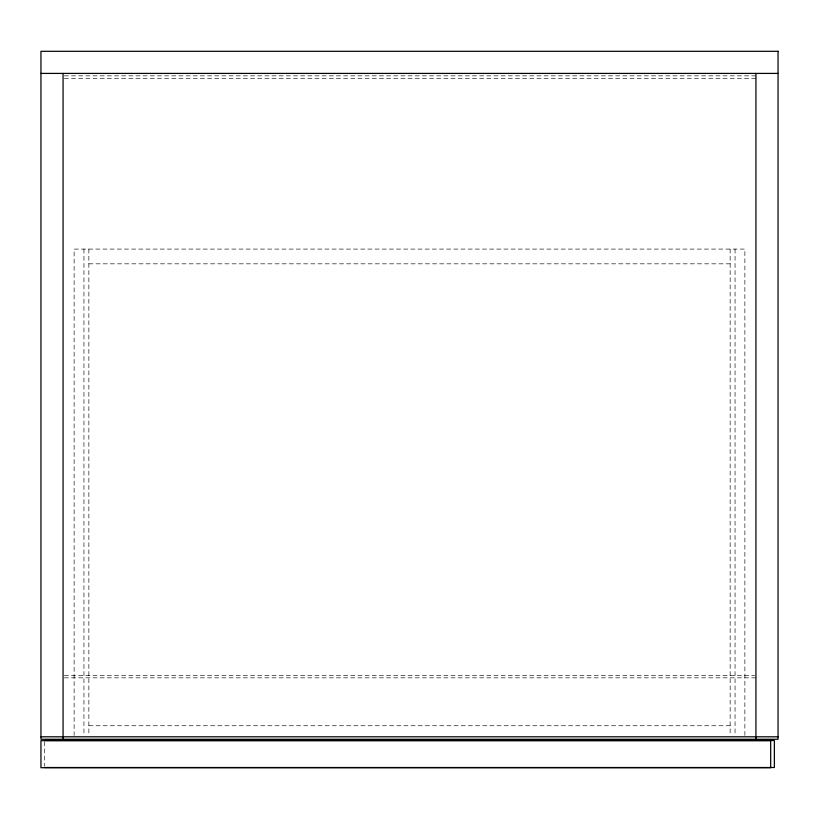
<?xml version="1.0" encoding="UTF-8"?>
<svg xmlns="http://www.w3.org/2000/svg" width="819" height="819" viewBox="0 0 819 819"><rect width="100%" height="100%" fill="white"/><g stroke="black" fill="none" stroke-linecap="round" stroke-linejoin="round"><path stroke-width="0.61" stroke-dasharray="4.09 3.07" d="M64.343 75.87L755.937 75.87M64.343 78.327L755.937 78.327M88.861 263.831L730.139 263.831M64.343 675.378L754.657 675.378M64.343 677.835L755.937 677.835M88.861 725.747L730.139 725.747M744.88 735.37L744.88 249.089L74.12 249.089L74.12 735.38M735.053 249.089L735.053 735.37M730.139 249.089L730.139 735.575M88.861 249.089L88.861 735.575M83.947 249.089L83.947 735.38M44.636 741.717L44.636 766.287"/><path stroke-width="1.23" d="M40.95 73.413L778.05 73.413M40.95 736.803L778.05 736.803M44.636 740.489L774.364 740.489L774.364 767.516L44.636 767.516M755.937 73.413L755.937 739.26M63.063 73.413L63.063 739.26M778.05 51.3L40.95 51.3L40.95 739.26L778.05 739.26L778.05 51.3M770.679 740.673L40.95 740.673L40.95 767.7L770.679 767.7L770.679 740.673"/></g></svg>
